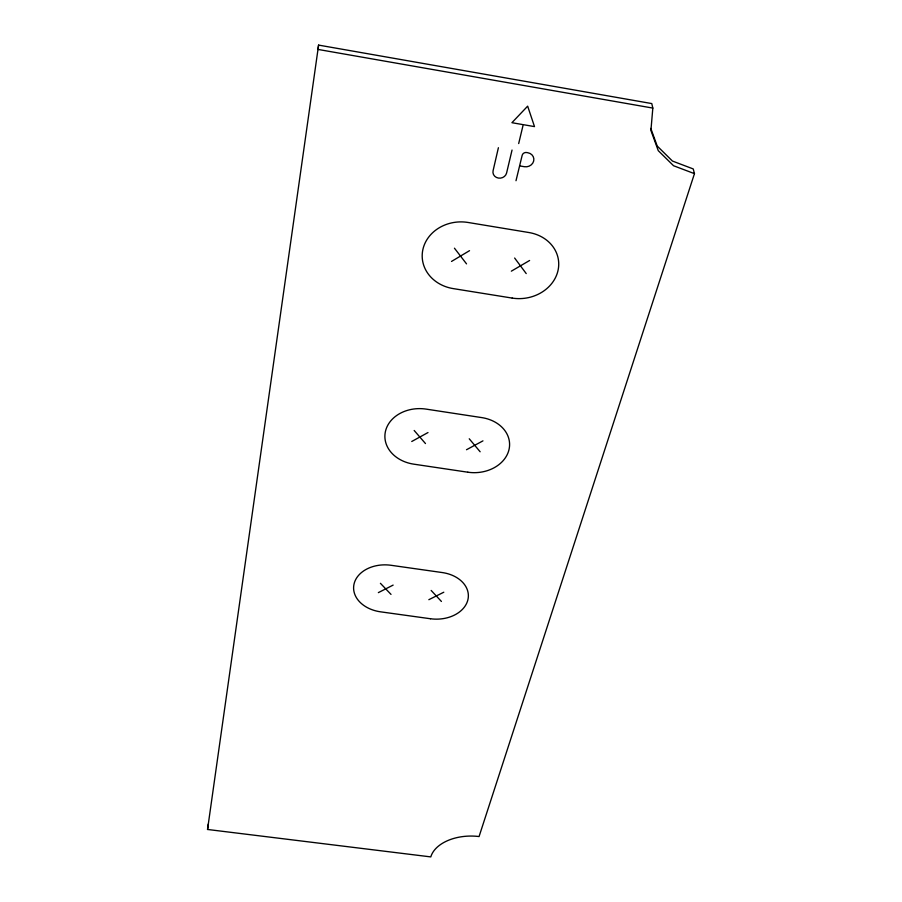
<?xml version="1.0" encoding="UTF-8"?>
<svg xmlns="http://www.w3.org/2000/svg" width="902" height="902" viewBox="0 0 902 902"><rect width="100%" height="100%" fill="white"/><g stroke="black" fill="none" stroke-linecap="round" stroke-linejoin="round"><path stroke-width="1.35" d="M652.822 108.082L650.917 130.486L658.268 150.668L673.557 165.742L694.461 173.646L479.063 836.549A40.77 25.324 -0.2 0 0 430.795 856.9L207.539 829.468L318.598 45.1L651.774 103.572L652.822 108.082L317.955 49.418L318.598 45.1M207.539 829.468L208.339 824M498.4 147.714L493.078 170.749A6.923 6.28 -8.7 0 0 498.389 178.066A6.923 6.28 -8.7 0 0 506.586 173.037L512.043 150.048M518.684 143.553L523.216 124.656L534.503 126.607L527.659 106.154L511.919 122.706L522.427 124.521M516 180.716L522.168 155.324A3.788 3.45 -12.6 0 1 526.689 152.539L527.839 152.742A7.78 7.069 -12.4 0 1 533.68 161.007A7.78 7.069 -12.4 0 1 524.412 166.712L520.386 166.024M451.519 261.433L469.536 250.666M511.344 271.164L529.609 260.486M411.74 441.495L427.988 432.554M466.503 449.726L482.953 440.864M378.355 592.625L393.137 585.094M428.845 599.695L443.795 592.219M380.418 583.312L391.017 594.395M431.167 590.449L441.416 601.454M414.176 430.479L425.473 443.558M469.243 438.789L480.135 451.767M454.45 248.197L466.526 263.869M514.636 258.04L526.216 273.577M650.804 128.411L657.208 146.023L672.441 161.052L693.243 168.945L694.461 173.646M430.502 618.749L380.576 611.827A32.156 23.677 2.4 0 1 354.024 584.101A32.156 23.677 2.4 0 1 391.028 565.283L442.273 572.556A32.055 23.52 0.4 0 1 467.822 600.067A32.055 23.52 0.4 0 1 430.502 618.749M467.845 472.208L413.747 464.158A34.975 28.007 1.1 0 1 385.436 431.438A34.975 28.007 1.1 0 1 426.116 409.113L481.769 417.603A34.874 27.782 -1.8 0 1 508.897 450.042A34.874 27.782 -1.8 0 1 467.845 472.208M512.223 298.088L453.199 288.595A38.358 33.622 -2.5 0 1 422.914 249.38A38.358 33.622 -2.5 0 1 468.048 222.467L528.933 232.536A38.324 33.25 -7.4 0 1 557.808 271.389A38.324 33.25 -7.4 0 1 512.223 298.088"/></g></svg>
